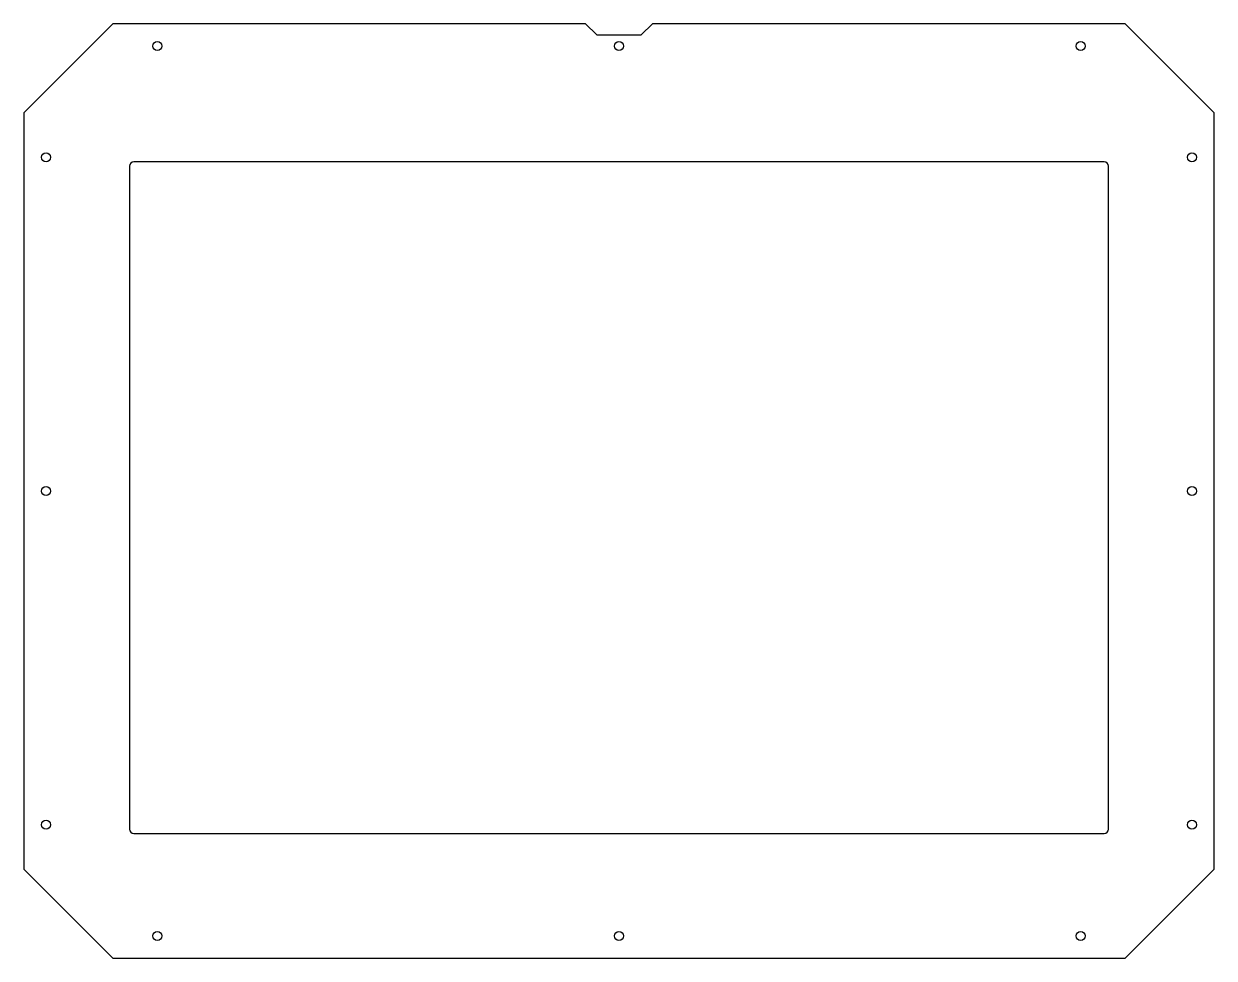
# Model space of a CAD drawing. Extents: x -10 to 525, y -177 to 243.
import ezdxf

# ---------------------------------------------------------------- set-up
doc = ezdxf.new("R2010")
doc.units = 0

# ---------------------------------------------------------------- blocks, each defined once
blk = doc.blocks.new('CUT085')
at = {"layer": 'plates', "color": 0}
for p, q in [((30, 242.5), (-10, 202.5)), ((242.5, 242.5), (30, 242.5)), ((242.5, 242.5), (247.5, 237.5)), ((267.5, 237.5), (272.5, 242.5)), ((485, 242.5), (272.5, 242.5)), ((525, 202.5), (485, 242.5)), ((247.5, 237.5), (267.5, 237.5)), ((-10, 202.5), (-10, -137.5)), ((525, -137.5), (525, 202.5)), ((37.5, 178.5), (37.5, -119.5)), ((475.5, 180.5), (39.5, 180.5)), ((477.5, -119.5), (477.5, 178.5)), ((39.5, -121.5), (475.5, -121.5)), ((30, -177.5), (-10, -137.5)), ((485, -177.5), (525, -137.5)), ((30, -177.5), (485, -177.5))]:
    blk.add_line(p, q, dxfattribs=at)
for centre in [(50, 232.5), (257.5, 232.5), (465, 232.5), (0, 182.5), (515, 182.5), (0, 32.5), (515, 32.5), (0, -117.5), (515, -117.5), (50, -167.5), (257.5, -167.5), (465, -167.5)]:
    blk.add_circle(centre, 2, dxfattribs=at)
for centre, start, end in [((39.5, 178.5), 90, -180), ((475.5, 178.5), 0, 90), ((39.5, -119.5), 180, -90), ((475.5, -119.5), -90, 0)]:
    blk.add_arc(centre, 2, start, end, dxfattribs=at)

msp = doc.modelspace()

# ---------------------------------------------------------------- block references
at = {"layer": 'plates', "color": 0}
msp.add_blockref('CUT085', (0, 0), dxfattribs=at)

doc.saveas('drawing.dxf')
